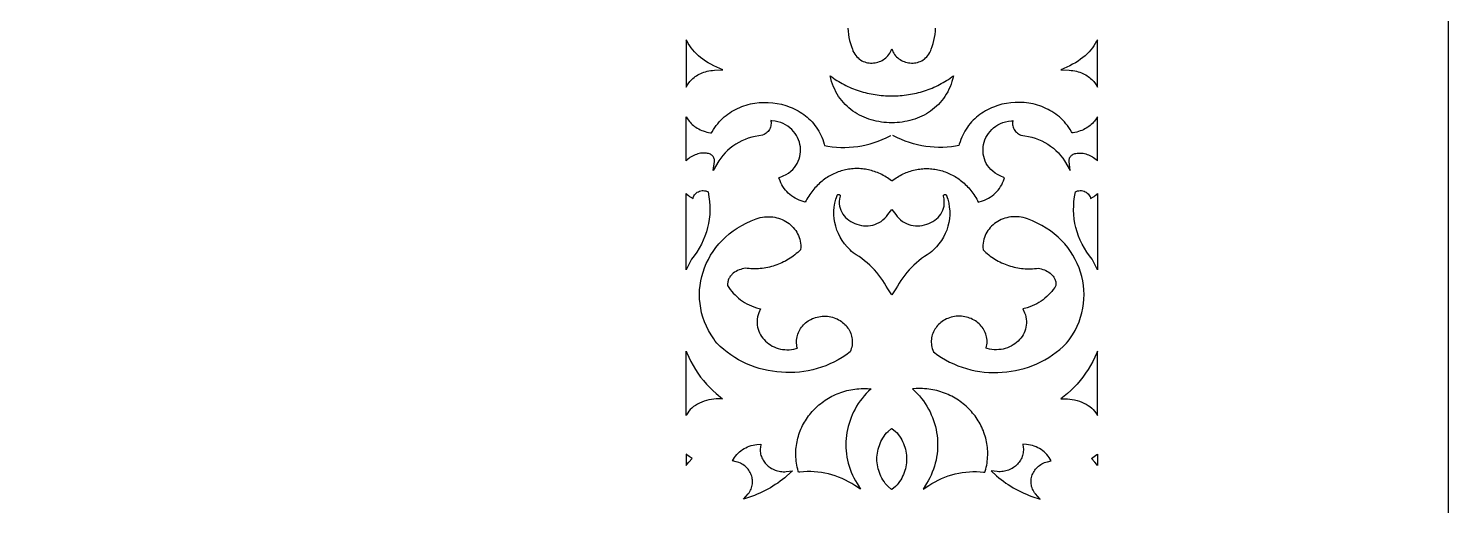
# Model space of a CAD drawing. Extents: x -1917 to -261, y -485 to 605.
# Drawn here: x -1004.7 to -721.6, y 322 to 417.2 of the extents above; entities that cross this region are included whole.
import ezdxf

# ---------------------------------------------------------------- set-up
doc = ezdxf.new("R2010")
doc.units = 0
doc.layers.add('LAYER_1', color=18, linetype='CONTINUOUS')

msp = doc.modelspace()

# ---------------------------------------------------------------- linework, layer by layer
at = {"layer": 'LAYER_1'}
for points in [[(-1916.61, -484.86), (-721.61, -484.86), (-721.61, 605.14), (-1916.61, 605.14)], [(-873.59, 414.94), (-873.59, 405.5), (-873.52, 405.62), (-873.22, 406.11), (-872.87, 406.57), (-872.47, 407), (-872.25, 407.2), (-872.02, 407.39), (-871.78, 407.58), (-871.53, 407.75), (-871.26, 407.91), (-870.99, 408.07), (-870.7, 408.21), (-870.4, 408.33), (-870.09, 408.45), (-869.76, 408.55), (-869.42, 408.64), (-869.08, 408.72), (-868.71, 408.78), (-868.34, 408.82), (-867.96, 408.85), (-866.31, 408.91), (-868.06, 409.72), (-868.66, 410.03), (-869.22, 410.35), (-869.75, 410.68), (-870.25, 411.02), (-870.71, 411.37), (-871.15, 411.74), (-871.55, 412.11), (-871.93, 412.5), (-872.28, 412.9), (-872.6, 413.31), (-872.9, 413.73), (-873.17, 414.17), (-873.42, 414.61)], [(-791.63, 414.94), (-791.79, 414.61), (-792.05, 414.17), (-792.32, 413.73), (-792.62, 413.31), (-792.94, 412.9), (-793.29, 412.5), (-793.67, 412.11), (-794.07, 411.74), (-794.51, 411.37), (-794.97, 411.02), (-795.47, 410.68), (-796, 410.35), (-796.56, 410.03), (-797.15, 409.72), (-798.91, 408.91), (-797.26, 408.85), (-796.88, 408.82), (-796.5, 408.78), (-796.14, 408.72), (-795.79, 408.64), (-795.46, 408.55), (-795.13, 408.45), (-794.82, 408.33), (-794.52, 408.21), (-794.23, 408.07), (-793.96, 407.91), (-793.69, 407.75), (-793.44, 407.58), (-793.2, 407.39), (-792.97, 407.2), (-792.75, 407), (-792.35, 406.57), (-792, 406.11), (-791.69, 405.62), (-791.63, 405.5)], [(-832.61, 403.73), (-832.19, 403.74), (-831.77, 403.75), (-831.35, 403.77), (-830.94, 403.8), (-830.52, 403.83), (-830.11, 403.87), (-829.7, 403.92), (-829.29, 403.98), (-828.88, 404.05), (-828.48, 404.12), (-828.08, 404.21), (-827.68, 404.3), (-827.28, 404.39), (-826.89, 404.5), (-826.49, 404.61), (-826.1, 404.74), (-825.72, 404.86), (-825.33, 405), (-824.95, 405.15), (-824.57, 405.3), (-824.2, 405.46), (-823.83, 405.63), (-823.46, 405.81), (-823.1, 405.99), (-822.74, 406.18), (-822.38, 406.38), (-822.03, 406.59), (-821.68, 406.8), (-821.33, 407.03), (-820.99, 407.26), (-820.65, 407.5), (-820.32, 407.74), (-820.45, 407.17), (-820.62, 406.61), (-820.8, 406.07), (-821, 405.54), (-821.23, 405.04), (-821.47, 404.55), (-821.74, 404.09), (-822.02, 403.64), (-822.32, 403.21), (-822.64, 402.79), (-822.97, 402.4), (-823.33, 402.02), (-823.69, 401.67), (-824.07, 401.33), (-824.47, 401.01), (-824.87, 400.7), (-825.29, 400.42), (-825.72, 400.15), (-826.17, 399.91), (-826.62, 399.68), (-827.08, 399.47), (-827.55, 399.27), (-828.03, 399.1), (-828.52, 398.94), (-829.02, 398.81), (-829.52, 398.69), (-830.02, 398.59), (-830.53, 398.5), (-831.05, 398.44), (-831.57, 398.39), (-832.09, 398.37), (-832.61, 398.36), (-833.13, 398.37), (-833.65, 398.39), (-834.17, 398.44), (-834.69, 398.5), (-835.2, 398.59), (-835.7, 398.69), (-836.2, 398.81), (-836.7, 398.94), (-837.18, 399.1), (-837.66, 399.27), (-838.14, 399.47), (-838.6, 399.68), (-839.05, 399.91), (-839.49, 400.15), (-839.93, 400.42), (-840.35, 400.7), (-840.75, 401.01), (-841.15, 401.33), (-841.53, 401.67), (-841.89, 402.02), (-842.24, 402.4), (-842.58, 402.79), (-842.9, 403.21), (-843.2, 403.64), (-843.48, 404.09), (-843.75, 404.55), (-843.99, 405.04), (-844.22, 405.54), (-844.42, 406.07), (-844.6, 406.61), (-844.76, 407.17), (-844.9, 407.74), (-844.57, 407.5), (-844.23, 407.26), (-843.89, 407.03), (-843.54, 406.8), (-843.19, 406.59), (-842.84, 406.38), (-842.48, 406.18), (-842.12, 405.99), (-841.76, 405.81), (-841.39, 405.63), (-841.02, 405.46), (-840.64, 405.3), (-840.27, 405.15), (-839.89, 405), (-839.5, 404.86), (-839.11, 404.74), (-838.73, 404.61), (-838.33, 404.5), (-837.94, 404.39), (-837.54, 404.3), (-837.14, 404.21), (-836.74, 404.12), (-836.33, 404.05), (-835.93, 403.98), (-835.52, 403.92), (-835.11, 403.87), (-834.7, 403.83), (-834.28, 403.8), (-833.87, 403.77), (-833.45, 403.75), (-833.03, 403.74)], [(-873.59, 384.25), (-873.39, 384.07), (-873.16, 383.88), (-872.92, 383.7), (-872.66, 383.53), (-872.39, 383.38), (-872.22, 383.3), (-872.21, 383.33), (-872.15, 383.57), (-872.05, 383.8), (-871.92, 384), (-871.76, 384.19), (-871.59, 384.36), (-871.39, 384.51), (-871.17, 384.63), (-870.94, 384.73), (-870.7, 384.8), (-870.44, 384.84), (-870.18, 384.85), (-869.92, 384.83), (-869.65, 384.77), (-869.24, 384.62), (-869.05, 383.59), (-868.93, 382.7), (-868.87, 381.82), (-868.86, 380.94), (-868.9, 380.06), (-868.99, 379.18), (-869.13, 378.31), (-869.32, 377.46), (-869.56, 376.61), (-869.85, 375.77), (-870.19, 374.95), (-870.57, 374.14), (-871, 373.36), (-871.48, 372.59), (-872, 371.84), (-872.55, 371.14), (-873.03, 370.25), (-873.46, 369.33), (-873.59, 369.02)], [(-832.61, 381.05), (-831.83, 380.11), (-831.53, 379.69), (-831.2, 379.32), (-830.85, 378.99), (-830.47, 378.71), (-830.08, 378.46), (-829.66, 378.26), (-829.24, 378.1), (-828.8, 377.98), (-828.35, 377.89), (-827.9, 377.84), (-827.44, 377.83), (-826.99, 377.85), (-826.54, 377.91), (-826.09, 378), (-825.65, 378.12), (-825.23, 378.28), (-824.82, 378.46), (-824.43, 378.68), (-824.06, 378.92), (-823.71, 379.19), (-823.39, 379.49), (-823.1, 379.81), (-822.85, 380.15), (-822.63, 380.52), (-822.44, 380.92), (-822.3, 381.33), (-822.2, 381.76), (-822.15, 382.22), (-822.15, 382.7), (-822.2, 383.2), (-822.3, 383.73), (-822.31, 383.79), (-822.3, 383.85), (-822.29, 383.91), (-822.26, 383.95), (-822.22, 383.99), (-822.18, 384.03), (-822.13, 384.05), (-822.08, 384.07), (-822.02, 384.08), (-821.97, 384.08), (-821.91, 384.07), (-821.86, 384.05), (-821.81, 384.03), (-821.77, 383.99), (-821.73, 383.94), (-821.71, 383.88), (-821.57, 383.5), (-821.45, 383.12), (-821.26, 382.35), (-821.14, 381.57), (-821.07, 380.79), (-821.07, 380.01), (-821.13, 379.24), (-821.25, 378.47), (-821.43, 377.72), (-821.67, 376.98), (-821.97, 376.26), (-822.32, 375.55), (-822.73, 374.88), (-823.2, 374.22), (-823.72, 373.6), (-824.29, 373.01), (-824.6, 372.73), (-824.93, 372.44), (-825.54, 372.06), (-826.11, 371.68), (-826.66, 371.28), (-827.2, 370.86), (-827.71, 370.43), (-828.21, 369.97), (-828.69, 369.51), (-829.15, 369.02), (-829.59, 368.52), (-830.02, 368.01), (-830.42, 367.48), (-830.8, 366.94), (-831.16, 366.38), (-831.49, 365.81), (-831.81, 365.23), (-832.61, 364.07), (-833.41, 365.23), (-833.73, 365.81), (-834.06, 366.38), (-834.42, 366.94), (-834.8, 367.48), (-835.2, 368.01), (-835.62, 368.52), (-836.07, 369.02), (-836.53, 369.51), (-837.01, 369.97), (-837.5, 370.43), (-838.02, 370.86), (-838.56, 371.28), (-839.11, 371.68), (-839.68, 372.06), (-840.29, 372.44), (-840.62, 372.73), (-840.93, 373.01), (-841.5, 373.6), (-842.02, 374.22), (-842.48, 374.88), (-842.9, 375.55), (-843.25, 376.26), (-843.55, 376.98), (-843.79, 377.72), (-843.97, 378.47), (-844.09, 379.24), (-844.15, 380.01), (-844.15, 380.79), (-844.08, 381.57), (-843.96, 382.35), (-843.77, 383.12), (-843.65, 383.5), (-843.51, 383.88), (-843.49, 383.94), (-843.45, 383.99), (-843.41, 384.03), (-843.36, 384.05), (-843.3, 384.07), (-843.25, 384.08), (-843.19, 384.08), (-843.14, 384.07), (-843.09, 384.05), (-843.04, 384.03), (-843, 383.99), (-842.96, 383.95), (-842.93, 383.91), (-842.91, 383.85), (-842.91, 383.79), (-842.91, 383.73), (-843.02, 383.2), (-843.07, 382.7), (-843.07, 382.22), (-843.02, 381.76), (-842.92, 381.33), (-842.77, 380.92), (-842.59, 380.52), (-842.37, 380.15), (-842.12, 379.81), (-841.83, 379.49), (-841.51, 379.19), (-841.16, 378.92), (-840.79, 378.68), (-840.4, 378.46), (-839.99, 378.28), (-839.57, 378.12), (-839.13, 378), (-838.68, 377.91), (-838.23, 377.85), (-837.77, 377.83), (-837.32, 377.84), (-836.87, 377.89), (-836.42, 377.98), (-835.98, 378.1), (-835.56, 378.26), (-835.14, 378.46), (-834.75, 378.71), (-834.37, 378.99), (-834.02, 379.32), (-833.69, 379.69), (-833.38, 380.11)], [(-791.63, 384.25), (-791.63, 369.02), (-791.76, 369.33), (-792.19, 370.25), (-792.67, 371.14), (-793.21, 371.84), (-793.74, 372.59), (-794.22, 373.36), (-794.65, 374.14), (-795.03, 374.95), (-795.37, 375.77), (-795.66, 376.61), (-795.9, 377.46), (-796.09, 378.31), (-796.23, 379.18), (-796.32, 380.06), (-796.36, 380.94), (-796.35, 381.82), (-796.29, 382.7), (-796.17, 383.59), (-795.98, 384.62), (-795.57, 384.77), (-795.3, 384.83), (-795.03, 384.85), (-794.77, 384.84), (-794.52, 384.8), (-794.28, 384.73), (-794.05, 384.63), (-793.83, 384.51), (-793.63, 384.36), (-793.45, 384.19), (-793.3, 384), (-793.17, 383.8), (-793.07, 383.57), (-793.01, 383.33), (-793, 383.3), (-792.83, 383.38), (-792.56, 383.53), (-792.3, 383.7), (-792.06, 383.88), (-791.83, 384.07)], [(-865.33, 365.89), (-865.08, 365.5), (-864.8, 365.11), (-864.51, 364.74), (-864.2, 364.39), (-863.86, 364.04), (-863.51, 363.71), (-863.15, 363.39), (-862.76, 363.09), (-862.36, 362.81), (-861.94, 362.54), (-861.5, 362.29), (-861.05, 362.06), (-860.59, 361.85), (-860.1, 361.66), (-859.61, 361.49), (-858.76, 361.25), (-859.09, 360.5), (-859.24, 360.08), (-859.35, 359.65), (-859.42, 359.23), (-859.46, 358.82), (-859.46, 358.4), (-859.42, 358), (-859.36, 357.6), (-859.26, 357.21), (-859.13, 356.83), (-858.97, 356.46), (-858.78, 356.11), (-858.56, 355.76), (-858.33, 355.44), (-858.06, 355.12), (-857.77, 354.83), (-857.47, 354.55), (-857.14, 354.3), (-856.79, 354.06), (-856.43, 353.85), (-856.05, 353.66), (-855.65, 353.5), (-855.24, 353.36), (-854.82, 353.25), (-854.39, 353.18), (-853.95, 353.13), (-853.5, 353.11), (-853.04, 353.12), (-852.58, 353.17), (-852.11, 353.25), (-851.64, 353.37), (-851.43, 353.44), (-851.44, 353.48), (-851.51, 353.8), (-851.56, 354.12), (-851.59, 354.43), (-851.6, 354.74), (-851.59, 355.05), (-851.55, 355.36), (-851.5, 355.66), (-851.43, 355.95), (-851.34, 356.24), (-851.23, 356.53), (-851.1, 356.8), (-850.96, 357.07), (-850.8, 357.33), (-850.62, 357.58), (-850.43, 357.82), (-850.23, 358.05), (-850.01, 358.27), (-849.78, 358.48), (-849.53, 358.67), (-849.28, 358.85), (-849.01, 359.02), (-848.73, 359.17), (-848.43, 359.31), (-848.13, 359.43), (-847.82, 359.54), (-847.5, 359.63), (-847.17, 359.7), (-846.84, 359.76), (-846.49, 359.79), (-846.14, 359.81), (-845.79, 359.8), (-845.43, 359.78), (-845.08, 359.73), (-844.75, 359.67), (-844.42, 359.59), (-844.1, 359.49), (-843.79, 359.37), (-843.49, 359.24), (-843.2, 359.09), (-842.92, 358.93), (-842.66, 358.75), (-842.41, 358.56), (-842.17, 358.36), (-841.94, 358.14), (-841.73, 357.92), (-841.54, 357.68), (-841.35, 357.44), (-841.19, 357.18), (-841.04, 356.92), (-840.91, 356.65), (-840.79, 356.37), (-840.69, 356.08), (-840.61, 355.79), (-840.55, 355.49), (-840.51, 355.19), (-840.49, 354.89), (-840.48, 354.58), (-840.5, 354.27), (-840.54, 353.96), (-840.6, 353.65), (-840.68, 353.34), (-840.79, 353.03), (-840.94, 352.66), (-841.76, 352.06), (-842.53, 351.56), (-843.32, 351.09), (-844.13, 350.66), (-844.96, 350.28), (-845.79, 349.93), (-846.65, 349.62), (-847.51, 349.35), (-848.38, 349.12), (-849.26, 348.93), (-850.15, 348.78), (-851.04, 348.67), (-851.94, 348.6), (-852.83, 348.56), (-853.73, 348.56), (-854.62, 348.61), (-855.52, 348.69), (-856.4, 348.81), (-857.28, 348.96), (-858.16, 349.16), (-859.02, 349.39), (-859.87, 349.66), (-860.71, 349.97), (-861.54, 350.31), (-862.35, 350.7), (-863.14, 351.12), (-863.92, 351.57), (-864.67, 352.07), (-865.4, 352.6), (-866.11, 353.17), (-866.8, 353.78), (-867.46, 354.43), (-867.79, 354.85), (-868.09, 355.26), (-868.64, 356.09), (-869.14, 356.94), (-869.57, 357.81), (-869.94, 358.69), (-870.25, 359.59), (-870.51, 360.49), (-870.7, 361.39), (-870.84, 362.31), (-870.92, 363.22), (-870.94, 364.13), (-870.91, 365.04), (-870.82, 365.94), (-870.68, 366.84), (-870.48, 367.73), (-870.24, 368.6), (-869.94, 369.46), (-869.58, 370.31), (-869.18, 371.13), (-868.73, 371.94), (-868.23, 372.72), (-867.68, 373.48), (-867.08, 374.21), (-866.44, 374.91), (-865.74, 375.58), (-865.01, 376.22), (-864.22, 376.82), (-863.4, 377.38), (-862.53, 377.9), (-861.62, 378.38), (-860.66, 378.81), (-859.67, 379.19), (-859.25, 379.34), (-858.83, 379.45), (-858.41, 379.54), (-857.99, 379.6), (-857.57, 379.63), (-857.16, 379.64), (-856.75, 379.63), (-856.34, 379.59), (-855.94, 379.52), (-855.55, 379.44), (-855.17, 379.33), (-854.79, 379.2), (-854.43, 379.05), (-854.07, 378.88), (-853.73, 378.69), (-853.4, 378.48), (-853.09, 378.25), (-852.79, 378.01), (-852.51, 377.75), (-852.24, 377.48), (-852, 377.18), (-851.77, 376.88), (-851.56, 376.56), (-851.38, 376.23), (-851.21, 375.88), (-851.07, 375.52), (-850.96, 375.15), (-850.87, 374.77), (-850.81, 374.39), (-850.77, 373.99), (-850.77, 373.58), (-850.8, 373.05), (-851.07, 372.78), (-851.36, 372.52), (-851.64, 372.27), (-851.94, 372.03), (-852.24, 371.8), (-852.55, 371.58), (-852.86, 371.36), (-853.18, 371.16), (-853.5, 370.97), (-853.83, 370.79), (-854.17, 370.61), (-854.51, 370.45), (-854.85, 370.3), (-855.19, 370.16), (-855.54, 370.02), (-855.9, 369.9), (-856.25, 369.79), (-856.61, 369.69), (-856.98, 369.6), (-857.34, 369.52), (-857.71, 369.45), (-858.08, 369.38), (-858.45, 369.33), (-858.82, 369.3), (-859.19, 369.27), (-859.57, 369.25), (-859.94, 369.24), (-860.31, 369.24), (-860.69, 369.25), (-861.06, 369.28), (-861.44, 369.31), (-861.81, 369.36), (-862.11, 369.3), (-862.41, 369.23), (-862.72, 369.14), (-863.04, 369.02), (-863.34, 368.89), (-863.65, 368.73), (-863.94, 368.56), (-864.21, 368.35), (-864.34, 368.25), (-864.47, 368.13), (-864.58, 368.01), (-864.7, 367.88), (-864.8, 367.75), (-864.9, 367.61), (-864.99, 367.47), (-865.07, 367.32), (-865.14, 367.16), (-865.2, 367), (-865.25, 366.83), (-865.29, 366.66), (-865.32, 366.47), (-865.34, 366.29), (-865.34, 366.09)], [(-799.89, 365.89), (-800.14, 365.5), (-800.42, 365.11), (-800.71, 364.74), (-801.02, 364.39), (-801.35, 364.04), (-801.7, 363.71), (-802.07, 363.39), (-802.46, 363.09), (-802.86, 362.81), (-803.28, 362.54), (-803.72, 362.29), (-804.17, 362.06), (-804.63, 361.85), (-805.12, 361.66), (-805.61, 361.49), (-806.46, 361.25), (-806.13, 360.5), (-805.98, 360.08), (-805.87, 359.65), (-805.79, 359.23), (-805.76, 358.82), (-805.76, 358.4), (-805.8, 358), (-805.86, 357.6), (-805.96, 357.21), (-806.09, 356.83), (-806.25, 356.46), (-806.44, 356.11), (-806.65, 355.76), (-806.89, 355.44), (-807.16, 355.12), (-807.44, 354.83), (-807.75, 354.55), (-808.08, 354.3), (-808.43, 354.06), (-808.79, 353.85), (-809.17, 353.66), (-809.57, 353.5), (-809.98, 353.36), (-810.4, 353.25), (-810.83, 353.18), (-811.27, 353.13), (-811.72, 353.11), (-812.18, 353.12), (-812.64, 353.17), (-813.11, 353.25), (-813.58, 353.37), (-813.79, 353.44), (-813.78, 353.48), (-813.71, 353.8), (-813.66, 354.12), (-813.63, 354.43), (-813.62, 354.74), (-813.63, 355.05), (-813.67, 355.36), (-813.72, 355.66), (-813.79, 355.95), (-813.88, 356.24), (-813.99, 356.53), (-814.12, 356.8), (-814.26, 357.07), (-814.42, 357.33), (-814.6, 357.58), (-814.79, 357.82), (-814.99, 358.05), (-815.21, 358.27), (-815.44, 358.48), (-815.69, 358.67), (-815.94, 358.85), (-816.21, 359.02), (-816.49, 359.17), (-816.78, 359.31), (-817.09, 359.43), (-817.4, 359.54), (-817.72, 359.63), (-818.05, 359.7), (-818.38, 359.76), (-818.73, 359.79), (-819.08, 359.81), (-819.43, 359.8), (-819.79, 359.78), (-820.13, 359.73), (-820.47, 359.67), (-820.8, 359.59), (-821.12, 359.49), (-821.43, 359.37), (-821.73, 359.24), (-822.02, 359.09), (-822.3, 358.93), (-822.56, 358.75), (-822.81, 358.56), (-823.05, 358.36), (-823.28, 358.14), (-823.49, 357.92), (-823.68, 357.68), (-823.86, 357.44), (-824.03, 357.18), (-824.18, 356.92), (-824.31, 356.65), (-824.43, 356.37), (-824.53, 356.08), (-824.61, 355.79), (-824.67, 355.49), (-824.71, 355.19), (-824.73, 354.89), (-824.74, 354.58), (-824.72, 354.27), (-824.68, 353.96), (-824.62, 353.65), (-824.54, 353.34), (-824.43, 353.03), (-824.28, 352.66), (-823.46, 352.06), (-822.69, 351.56), (-821.9, 351.09), (-821.09, 350.66), (-820.26, 350.28), (-819.42, 349.93), (-818.57, 349.62), (-817.71, 349.35), (-816.84, 349.12), (-815.96, 348.93), (-815.07, 348.78), (-814.18, 348.67), (-813.28, 348.6), (-812.39, 348.56), (-811.49, 348.56), (-810.6, 348.61), (-809.7, 348.69), (-808.82, 348.81), (-807.94, 348.96), (-807.06, 349.16), (-806.2, 349.39), (-805.35, 349.66), (-804.51, 349.97), (-803.68, 350.31), (-802.87, 350.7), (-802.08, 351.12), (-801.3, 351.57), (-800.55, 352.07), (-799.82, 352.6), (-799.11, 353.17), (-798.42, 353.78), (-797.76, 354.43), (-797.43, 354.85), (-797.13, 355.26), (-796.58, 356.09), (-796.08, 356.94), (-795.65, 357.81), (-795.28, 358.69), (-794.97, 359.59), (-794.71, 360.49), (-794.52, 361.39), (-794.38, 362.31), (-794.3, 363.22), (-794.28, 364.13), (-794.31, 365.04), (-794.4, 365.94), (-794.54, 366.84), (-794.73, 367.73), (-794.98, 368.6), (-795.28, 369.46), (-795.63, 370.31), (-796.04, 371.13), (-796.49, 371.94), (-796.99, 372.72), (-797.54, 373.48), (-798.14, 374.21), (-798.78, 374.91), (-799.47, 375.58), (-800.21, 376.22), (-800.99, 376.82), (-801.82, 377.38), (-802.69, 377.9), (-803.6, 378.38), (-804.56, 378.81), (-805.55, 379.19), (-805.97, 379.34), (-806.39, 379.45), (-806.81, 379.54), (-807.23, 379.6), (-807.65, 379.63), (-808.06, 379.64), (-808.47, 379.63), (-808.88, 379.59), (-809.28, 379.52), (-809.67, 379.44), (-810.05, 379.33), (-810.43, 379.2), (-810.79, 379.05), (-811.15, 378.88), (-811.49, 378.69), (-811.82, 378.48), (-812.13, 378.25), (-812.43, 378.01), (-812.71, 377.75), (-812.98, 377.48), (-813.22, 377.18), (-813.45, 376.88), (-813.66, 376.56), (-813.84, 376.23), (-814, 375.88), (-814.14, 375.52), (-814.26, 375.15), (-814.35, 374.77), (-814.41, 374.39), (-814.45, 373.99), (-814.45, 373.58), (-814.42, 373.05), (-814.14, 372.78), (-813.86, 372.52), (-813.57, 372.27), (-813.28, 372.03), (-812.98, 371.8), (-812.67, 371.58), (-812.36, 371.36), (-812.04, 371.16), (-811.71, 370.97), (-811.38, 370.79), (-811.05, 370.61), (-810.71, 370.45), (-810.37, 370.3), (-810.02, 370.16), (-809.67, 370.02), (-809.32, 369.9), (-808.96, 369.79), (-808.6, 369.69), (-808.24, 369.6), (-807.88, 369.52), (-807.51, 369.45), (-807.14, 369.38), (-806.77, 369.33), (-806.4, 369.3), (-806.03, 369.27), (-805.65, 369.25), (-805.28, 369.24), (-804.9, 369.24), (-804.53, 369.25), (-804.15, 369.28), (-803.78, 369.31), (-803.41, 369.36), (-803.11, 369.3), (-802.81, 369.23), (-802.49, 369.14), (-802.18, 369.02), (-801.87, 368.89), (-801.57, 368.73), (-801.28, 368.56), (-801.01, 368.35), (-800.88, 368.25), (-800.75, 368.13), (-800.63, 368.01), (-800.52, 367.88), (-800.42, 367.75), (-800.32, 367.61), (-800.23, 367.47), (-800.15, 367.32), (-800.08, 367.16), (-800.02, 367), (-799.97, 366.83), (-799.93, 366.66), (-799.9, 366.47), (-799.88, 366.29), (-799.88, 366.09)], [(-873.59, 352.8), (-873.46, 352.47), (-873.08, 351.62), (-872.67, 350.78), (-872.23, 349.97), (-871.76, 349.18), (-871.25, 348.41), (-870.72, 347.67), (-870.16, 346.96), (-869.57, 346.27), (-868.95, 345.62), (-868.31, 344.99), (-867.64, 344.4), (-866.33, 343.34), (-867.62, 343.3), (-868.1, 343.26), (-868.58, 343.19), (-869.06, 343.1), (-869.54, 342.98), (-870.01, 342.84), (-870.47, 342.67), (-870.91, 342.47), (-871.34, 342.26), (-871.74, 342.02), (-872.12, 341.76), (-872.46, 341.48), (-872.78, 341.17), (-873.05, 340.85), (-873.29, 340.51), (-873.52, 340.11), (-873.59, 340.03)], [(-791.63, 352.8), (-791.76, 352.47), (-792.14, 351.62), (-792.55, 350.78), (-792.99, 349.97), (-793.46, 349.18), (-793.97, 348.41), (-794.5, 347.67), (-795.06, 346.96), (-795.65, 346.27), (-796.27, 345.62), (-796.91, 344.99), (-797.57, 344.4), (-798.89, 343.34), (-797.6, 343.3), (-797.12, 343.26), (-796.64, 343.19), (-796.16, 343.1), (-795.68, 342.98), (-795.21, 342.84), (-794.75, 342.67), (-794.31, 342.47), (-793.88, 342.26), (-793.48, 342.02), (-793.1, 341.76), (-792.76, 341.48), (-792.44, 341.17), (-792.17, 340.85), (-791.93, 340.51), (-791.7, 340.11), (-791.63, 340.03)], [(-837.44, 345.36), (-836.75, 345.33), (-837.23, 344.86), (-837.69, 344.39), (-838.12, 343.9), (-838.54, 343.4), (-838.92, 342.89), (-839.28, 342.37), (-839.62, 341.83), (-839.94, 341.28), (-840.22, 340.73), (-840.49, 340.16), (-840.73, 339.59), (-840.94, 339), (-841.13, 338.42), (-841.3, 337.82), (-841.44, 337.22), (-841.55, 336.62), (-841.64, 336.01), (-841.7, 335.4), (-841.74, 334.79), (-841.75, 334.17), (-841.74, 333.56), (-841.7, 332.95), (-841.63, 332.33), (-841.54, 331.72), (-841.42, 331.11), (-841.28, 330.51), (-841.11, 329.9), (-840.91, 329.31), (-840.69, 328.71), (-840.44, 328.13), (-840.17, 327.55), (-839.86, 326.98), (-839.53, 326.42), (-838.84, 325.3), (-839.97, 326.02), (-840.6, 326.42), (-841.23, 326.79), (-841.87, 327.12), (-842.53, 327.43), (-843.2, 327.7), (-843.87, 327.95), (-844.56, 328.16), (-845.25, 328.34), (-845.95, 328.49), (-846.65, 328.61), (-847.36, 328.71), (-848.07, 328.77), (-848.78, 328.8), (-849.49, 328.8), (-850.2, 328.76), (-850.92, 328.7), (-851.18, 328.68), (-851.25, 328.92), (-851.36, 329.32), (-851.45, 329.72), (-851.53, 330.12), (-851.6, 330.51), (-851.65, 330.91), (-851.69, 331.31), (-851.72, 331.7), (-851.74, 332.09), (-851.74, 332.48), (-851.73, 332.87), (-851.71, 333.26), (-851.67, 333.64), (-851.63, 334.02), (-851.57, 334.4), (-851.5, 334.77), (-851.42, 335.15), (-851.33, 335.51), (-851.23, 335.88), (-851.12, 336.24), (-850.99, 336.6), (-850.86, 336.95), (-850.71, 337.3), (-850.56, 337.64), (-850.39, 337.98), (-850.22, 338.31), (-850.03, 338.64), (-849.84, 338.96), (-849.64, 339.28), (-849.42, 339.59), (-849.2, 339.9), (-848.97, 340.2), (-848.73, 340.49), (-848.48, 340.78), (-848.23, 341.06), (-847.96, 341.33), (-847.69, 341.6), (-847.41, 341.86), (-847.12, 342.11), (-846.82, 342.35), (-846.52, 342.59), (-846.21, 342.82), (-845.89, 343.04), (-845.57, 343.25), (-845.24, 343.45), (-844.9, 343.64), (-844.55, 343.83), (-844.2, 344), (-843.85, 344.17), (-843.48, 344.32), (-843.12, 344.47), (-842.74, 344.6), (-842.36, 344.73), (-841.98, 344.84), (-841.59, 344.95), (-841.19, 345.04), (-840.79, 345.12), (-840.39, 345.2), (-839.98, 345.26), (-839.56, 345.3), (-839.15, 345.34), (-838.73, 345.36), (-838.3, 345.38), (-837.87, 345.38)], [(-827.78, 345.36), (-828.47, 345.33), (-827.99, 344.86), (-827.53, 344.39), (-827.09, 343.9), (-826.68, 343.4), (-826.3, 342.89), (-825.93, 342.37), (-825.6, 341.83), (-825.28, 341.28), (-824.99, 340.73), (-824.73, 340.16), (-824.49, 339.59), (-824.28, 339), (-824.09, 338.42), (-823.92, 337.82), (-823.78, 337.22), (-823.67, 336.62), (-823.58, 336.01), (-823.52, 335.4), (-823.48, 334.79), (-823.47, 334.17), (-823.48, 333.56), (-823.52, 332.95), (-823.58, 332.33), (-823.68, 331.72), (-823.79, 331.11), (-823.94, 330.51), (-824.11, 329.9), (-824.3, 329.31), (-824.53, 328.71), (-824.78, 328.13), (-825.05, 327.55), (-825.36, 326.98), (-825.69, 326.42), (-826.38, 325.3), (-825.25, 326.02), (-824.62, 326.42), (-823.99, 326.79), (-823.35, 327.12), (-822.69, 327.43), (-822.02, 327.7), (-821.35, 327.95), (-820.66, 328.16), (-819.97, 328.34), (-819.27, 328.49), (-818.57, 328.61), (-817.86, 328.71), (-817.15, 328.77), (-816.44, 328.8), (-815.73, 328.8), (-815.01, 328.76), (-814.3, 328.7), (-814.04, 328.68), (-813.97, 328.92), (-813.86, 329.32), (-813.77, 329.72), (-813.69, 330.12), (-813.62, 330.51), (-813.57, 330.91), (-813.53, 331.31), (-813.5, 331.7), (-813.48, 332.09), (-813.48, 332.48), (-813.49, 332.87), (-813.51, 333.26), (-813.55, 333.64), (-813.59, 334.02), (-813.65, 334.4), (-813.72, 334.77), (-813.8, 335.15), (-813.89, 335.51), (-813.99, 335.88), (-814.1, 336.24), (-814.23, 336.6), (-814.36, 336.95), (-814.51, 337.3), (-814.66, 337.64), (-814.83, 337.98), (-815, 338.31), (-815.18, 338.64), (-815.38, 338.96), (-815.58, 339.28), (-815.8, 339.59), (-816.02, 339.9), (-816.25, 340.2), (-816.49, 340.49), (-816.73, 340.78), (-816.99, 341.06), (-817.26, 341.33), (-817.53, 341.6), (-817.81, 341.86), (-818.1, 342.11), (-818.39, 342.35), (-818.7, 342.59), (-819.01, 342.82), (-819.33, 343.04), (-819.65, 343.25), (-819.98, 343.45), (-820.32, 343.64), (-820.66, 343.83), (-821.02, 344), (-821.37, 344.17), (-821.73, 344.32), (-822.1, 344.47), (-822.48, 344.6), (-822.86, 344.73), (-823.24, 344.84), (-823.63, 344.95), (-824.03, 345.04), (-824.43, 345.12), (-824.83, 345.2), (-825.24, 345.26), (-825.65, 345.3), (-826.07, 345.34), (-826.49, 345.36), (-826.92, 345.38), (-827.35, 345.38)], [(-832.61, 337.36), (-832.58, 337.38), (-831.86, 336.84), (-831.57, 336.52), (-831.31, 336.19), (-831.06, 335.85), (-830.84, 335.5), (-830.63, 335.14), (-830.45, 334.78), (-830.28, 334.41), (-830.13, 334.04), (-830, 333.66), (-829.9, 333.28), (-829.81, 332.89), (-829.74, 332.5), (-829.69, 332.11), (-829.66, 331.72), (-829.65, 331.33), (-829.66, 330.94), (-829.69, 330.54), (-829.74, 330.15), (-829.81, 329.76), (-829.9, 329.38), (-830, 329), (-830.13, 328.62), (-830.28, 328.24), (-830.45, 327.88), (-830.63, 327.51), (-830.84, 327.16), (-831.06, 326.81), (-831.31, 326.47), (-831.57, 326.14), (-831.86, 325.81), (-832.58, 325.27), (-832.61, 325.3), (-832.64, 325.27), (-833.36, 325.81), (-833.64, 326.14), (-833.91, 326.47), (-834.15, 326.81), (-834.38, 327.16), (-834.59, 327.51), (-834.77, 327.88), (-834.94, 328.24), (-835.09, 328.62), (-835.21, 329), (-835.32, 329.38), (-835.41, 329.76), (-835.48, 330.15), (-835.53, 330.54), (-835.56, 330.94), (-835.57, 331.33), (-835.56, 331.72), (-835.53, 332.11), (-835.48, 332.5), (-835.41, 332.89), (-835.32, 333.28), (-835.21, 333.66), (-835.09, 334.04), (-834.94, 334.41), (-834.77, 334.78), (-834.59, 335.14), (-834.38, 335.5), (-834.15, 335.85), (-833.91, 336.19), (-833.64, 336.52), (-833.36, 336.84), (-832.64, 337.38)], [(-862.18, 323.31), (-861.25, 324.38), (-861.07, 324.61), (-860.92, 324.85), (-860.78, 325.1), (-860.67, 325.34), (-860.57, 325.6), (-860.49, 325.85), (-860.43, 326.11), (-860.39, 326.37), (-860.37, 326.63), (-860.37, 326.89), (-860.38, 327.15), (-860.42, 327.4), (-860.47, 327.66), (-860.53, 327.91), (-860.61, 328.15), (-860.71, 328.39), (-860.83, 328.63), (-860.96, 328.86), (-861.11, 329.08), (-861.27, 329.29), (-861.44, 329.49), (-861.63, 329.69), (-861.84, 329.87), (-862.06, 330.04), (-862.29, 330.2), (-862.54, 330.35), (-862.8, 330.48), (-863.07, 330.6), (-863.35, 330.7), (-863.65, 330.78), (-864.38, 330.94), (-863.98, 331.6), (-863.76, 331.91), (-863.52, 332.2), (-863.26, 332.48), (-862.99, 332.73), (-862.69, 332.97), (-862.39, 333.19), (-862.06, 333.4), (-861.73, 333.58), (-861.38, 333.74), (-861.02, 333.88), (-860.65, 334), (-860.27, 334.1), (-859.88, 334.17), (-859.49, 334.22), (-858.72, 334.27), (-858.81, 333.62), (-858.84, 333.35), (-858.84, 333.08), (-858.83, 332.82), (-858.8, 332.56), (-858.75, 332.3), (-858.69, 332.05), (-858.61, 331.81), (-858.51, 331.57), (-858.4, 331.33), (-858.28, 331.11), (-858.15, 330.89), (-858, 330.68), (-857.83, 330.48), (-857.66, 330.28), (-857.47, 330.1), (-857.27, 329.92), (-857.07, 329.76), (-856.85, 329.61), (-856.62, 329.46), (-856.38, 329.34), (-856.14, 329.22), (-855.89, 329.11), (-855.63, 329.02), (-855.36, 328.95), (-855.08, 328.88), (-854.81, 328.84), (-854.52, 328.8), (-854.23, 328.79), (-853.94, 328.79), (-853.64, 328.8), (-852.38, 328.94), (-853.51, 327.95), (-853.95, 327.57), (-854.41, 327.21), (-854.87, 326.87), (-855.34, 326.53), (-855.83, 326.21), (-856.32, 325.89), (-856.82, 325.59), (-857.33, 325.31), (-857.85, 325.03), (-858.37, 324.77), (-858.91, 324.53), (-859.45, 324.29), (-860, 324.07), (-860.55, 323.86)], [(-803.04, 323.31), (-803.97, 324.38), (-804.15, 324.61), (-804.3, 324.85), (-804.44, 325.1), (-804.55, 325.34), (-804.65, 325.6), (-804.73, 325.85), (-804.78, 326.11), (-804.82, 326.37), (-804.85, 326.63), (-804.85, 326.89), (-804.83, 327.15), (-804.8, 327.4), (-804.75, 327.66), (-804.69, 327.91), (-804.6, 328.15), (-804.5, 328.39), (-804.39, 328.63), (-804.26, 328.86), (-804.11, 329.08), (-803.95, 329.29), (-803.78, 329.49), (-803.58, 329.69), (-803.38, 329.87), (-803.16, 330.04), (-802.93, 330.2), (-802.68, 330.35), (-802.42, 330.48), (-802.15, 330.6), (-801.87, 330.7), (-801.57, 330.78), (-800.84, 330.94), (-801.24, 331.6), (-801.46, 331.91), (-801.7, 332.2), (-801.96, 332.48), (-802.23, 332.73), (-802.53, 332.97), (-802.83, 333.19), (-803.16, 333.4), (-803.49, 333.58), (-803.84, 333.74), (-804.2, 333.88), (-804.57, 334), (-804.95, 334.1), (-805.34, 334.17), (-805.73, 334.22), (-806.5, 334.27), (-806.4, 333.62), (-806.38, 333.35), (-806.38, 333.08), (-806.39, 332.82), (-806.42, 332.56), (-806.47, 332.3), (-806.53, 332.05), (-806.61, 331.81), (-806.7, 331.57), (-806.81, 331.33), (-806.94, 331.11), (-807.07, 330.89), (-807.22, 330.68), (-807.39, 330.48), (-807.56, 330.28), (-807.75, 330.1), (-807.94, 329.92), (-808.15, 329.76), (-808.37, 329.61), (-808.6, 329.46), (-808.83, 329.34), (-809.08, 329.22), (-809.33, 329.11), (-809.59, 329.02), (-809.86, 328.95), (-810.13, 328.88), (-810.41, 328.84), (-810.7, 328.8), (-810.99, 328.79), (-811.28, 328.79), (-811.58, 328.8), (-812.83, 328.94), (-811.71, 327.95), (-811.27, 327.57), (-810.81, 327.21), (-810.35, 326.87), (-809.88, 326.53), (-809.39, 326.21), (-808.9, 325.89), (-808.4, 325.59), (-807.89, 325.31), (-807.37, 325.03), (-806.85, 324.77), (-806.31, 324.53), (-805.77, 324.29), (-805.22, 324.07), (-804.67, 323.86)], [(-873.59, 332.31), (-873.59, 330.05), (-873.47, 330.22), (-873.08, 330.69), (-872.43, 331.39), (-872.98, 331.79), (-873.24, 331.99), (-873.48, 332.21)], [(-791.63, 332.31), (-791.63, 330.05), (-791.75, 330.22), (-792.13, 330.69), (-792.79, 331.39), (-792.24, 331.79), (-791.98, 331.99), (-791.74, 332.21)]]:
    msp.add_lwpolyline(points, close=True, dxfattribs=at)
for points in [[(-841.35, 417.21), (-841.31, 416.61), (-841.24, 416), (-841.14, 415.4), (-841.01, 414.8), (-840.85, 414.2), (-840.66, 413.6), (-840.44, 413.03), (-840.39, 412.8), (-840.36, 412.67), (-840.19, 412.35), (-840, 412.04), (-839.79, 411.77), (-839.57, 411.51), (-839.34, 411.29), (-839.1, 411.08), (-838.84, 410.9), (-838.57, 410.74), (-838.3, 410.61), (-838.01, 410.5), (-837.72, 410.41), (-837.43, 410.34), (-837.14, 410.3), (-836.84, 410.28), (-836.54, 410.27), (-836.24, 410.29), (-835.94, 410.33), (-835.65, 410.39), (-835.36, 410.46), (-835.08, 410.56), (-834.8, 410.68), (-834.53, 410.81), (-834.27, 410.96), (-834.03, 411.13), (-833.79, 411.32), (-833.57, 411.52), (-833.37, 411.74), (-833.18, 411.98), (-833.01, 412.23), (-832.85, 412.5), (-832.72, 412.79), (-832.61, 413.09), (-832.5, 412.79), (-832.37, 412.5), (-832.21, 412.23), (-832.04, 411.98), (-831.85, 411.74), (-831.65, 411.52), (-831.43, 411.32), (-831.19, 411.13), (-830.94, 410.96), (-830.69, 410.81), (-830.42, 410.68), (-830.14, 410.56), (-829.86, 410.46), (-829.57, 410.39), (-829.28, 410.33), (-828.98, 410.29), (-828.68, 410.27), (-828.38, 410.28), (-828.08, 410.3), (-827.79, 410.34), (-827.49, 410.41), (-827.21, 410.5), (-826.92, 410.61), (-826.65, 410.74), (-826.38, 410.9), (-826.12, 411.08), (-825.88, 411.29), (-825.64, 411.51), (-825.43, 411.77), (-825.22, 412.04), (-825.03, 412.35), (-824.86, 412.67), (-824.83, 412.8), (-824.78, 413.03), (-824.56, 413.6), (-824.37, 414.2), (-824.2, 414.8), (-824.07, 415.4), (-823.97, 416), (-823.91, 416.61), (-823.87, 417.21)], [(-832.64, 386.76), (-832.64, 386.76), (-832.91, 386.97), (-833.19, 387.17), (-833.46, 387.36), (-833.74, 387.54), (-834.02, 387.71), (-834.31, 387.88), (-834.59, 388.03), (-834.88, 388.17), (-835.18, 388.31), (-835.47, 388.43), (-835.76, 388.55), (-836.06, 388.65), (-836.36, 388.75), (-836.66, 388.84), (-836.96, 388.92), (-837.26, 388.99), (-837.57, 389.05), (-837.87, 389.1), (-838.17, 389.15), (-838.48, 389.18), (-838.78, 389.21), (-839.09, 389.23), (-839.39, 389.23), (-839.7, 389.23), (-840, 389.22), (-840.3, 389.21), (-840.61, 389.18), (-840.91, 389.15), (-841.21, 389.1), (-841.51, 389.05), (-841.81, 388.99), (-842.1, 388.92), (-842.4, 388.85), (-842.69, 388.76), (-842.98, 388.67), (-843.27, 388.57), (-843.56, 388.46), (-843.84, 388.34), (-844.13, 388.21), (-844.41, 388.08), (-844.68, 387.94), (-844.95, 387.79), (-845.22, 387.63), (-845.49, 387.46), (-845.75, 387.29), (-846.01, 387.11), (-846.27, 386.92), (-846.52, 386.72), (-846.77, 386.51), (-847.01, 386.3), (-847.25, 386.08), (-847.48, 385.85), (-847.71, 385.62), (-847.93, 385.37), (-848.15, 385.12), (-848.37, 384.86), (-848.57, 384.6), (-848.78, 384.33), (-848.97, 384.05), (-849.16, 383.76), (-849.35, 383.46), (-849.53, 383.16), (-849.7, 382.85), (-849.86, 382.53), (-850.67, 382.79), (-851.08, 382.95), (-851.48, 383.13), (-851.86, 383.34), (-852.23, 383.56), (-852.59, 383.81), (-852.92, 384.07), (-853.24, 384.35), (-853.54, 384.65), (-853.82, 384.96), (-854.07, 385.29), (-854.31, 385.64), (-854.52, 386), (-854.71, 386.37), (-854.87, 386.76), (-855.1, 387.4), (-854.23, 387.76), (-853.69, 388.04), (-853.2, 388.35), (-852.76, 388.69), (-852.36, 389.05), (-852.01, 389.44), (-851.71, 389.85), (-851.45, 390.28), (-851.24, 390.72), (-851.06, 391.18), (-850.94, 391.64), (-850.85, 392.12), (-850.8, 392.6), (-850.8, 393.08), (-850.84, 393.56), (-850.92, 394.04), (-851.03, 394.51), (-851.19, 394.97), (-851.38, 395.41), (-851.62, 395.85), (-851.88, 396.26), (-852.19, 396.65), (-852.53, 397.02), (-852.91, 397.36), (-853.32, 397.67), (-853.77, 397.96), (-854.25, 398.2), (-854.76, 398.41), (-855.31, 398.58), (-855.89, 398.7), (-856.51, 398.78), (-856.73, 398.79), (-856.72, 398.72), (-856.68, 398.48), (-856.68, 398.23), (-856.69, 397.99), (-856.73, 397.75), (-856.8, 397.51), (-856.88, 397.28), (-856.99, 397.06), (-857.12, 396.85), (-857.27, 396.66), (-857.44, 396.47), (-857.63, 396.3), (-857.84, 396.14), (-858.07, 396), (-858.35, 395.87), (-859.13, 395.78), (-859.84, 395.65), (-860.53, 395.49), (-861.21, 395.28), (-861.86, 395.04), (-862.5, 394.76), (-863.12, 394.45), (-863.71, 394.1), (-864.28, 393.71), (-864.82, 393.3), (-865.33, 392.85), (-865.82, 392.38), (-866.27, 391.87), (-866.68, 391.34), (-867.06, 390.78), (-868.2, 388.85), (-867.96, 390.62), (-867.95, 390.83), (-867.97, 391.03), (-868, 391.21), (-868.06, 391.37), (-868.14, 391.52), (-868.23, 391.66), (-868.34, 391.78), (-868.46, 391.89), (-868.61, 391.99), (-868.76, 392.08), (-868.94, 392.16), (-869.13, 392.22), (-869.33, 392.27), (-869.55, 392.31), (-869.77, 392.33), (-870.01, 392.34), (-870.25, 392.34), (-870.51, 392.31), (-870.76, 392.28), (-871.02, 392.22), (-871.29, 392.16), (-871.55, 392.07), (-871.82, 391.97), (-872.08, 391.86), (-872.34, 391.73), (-872.6, 391.58), (-872.85, 391.42), (-873.09, 391.24), (-873.33, 391.05), (-873.56, 390.84), (-873.59, 390.81), (-873.59, 399.58), (-873.34, 399.15), (-872.99, 398.68), (-872.8, 398.46), (-872.6, 398.24), (-872.38, 398.04), (-872.15, 397.84), (-871.91, 397.65), (-871.66, 397.47), (-871.39, 397.3), (-871.1, 397.14), (-870.81, 396.99), (-870.5, 396.85), (-870.18, 396.73), (-869.84, 396.62), (-869.49, 396.52), (-869.12, 396.43), (-868.74, 396.36), (-868.56, 396.34), (-868.43, 396.59), (-868.17, 397.01), (-867.9, 397.41), (-867.61, 397.8), (-867.32, 398.18), (-867.01, 398.54), (-866.69, 398.88), (-866.35, 399.21), (-866.01, 399.52), (-865.65, 399.81), (-865.29, 400.09), (-864.92, 400.35), (-864.53, 400.6), (-864.14, 400.83), (-863.75, 401.04), (-863.34, 401.24), (-862.93, 401.43), (-862.51, 401.6), (-862.09, 401.75), (-861.66, 401.89), (-861.23, 402.01), (-860.79, 402.12), (-860.35, 402.21), (-859.91, 402.28), (-859.02, 402.39), (-858.12, 402.44), (-857.23, 402.43), (-856.33, 402.36), (-855.45, 402.23), (-854.57, 402.05), (-853.72, 401.81), (-852.88, 401.51), (-852.47, 401.34), (-852.07, 401.15), (-851.67, 400.95), (-851.28, 400.74), (-850.9, 400.51), (-850.53, 400.27), (-850.17, 400.02), (-849.81, 399.75), (-849.47, 399.46), (-849.14, 399.17), (-848.82, 398.86), (-848.51, 398.54), (-848.22, 398.2), (-847.93, 397.85), (-847.66, 397.49), (-847.41, 397.11), (-847.17, 396.72), (-846.95, 396.32), (-846.74, 395.9), (-846.54, 395.47), (-846.37, 395.03), (-846.21, 394.58), (-846.07, 394.11), (-846, 393.82), (-845.34, 393.7), (-844.49, 393.58), (-843.64, 393.5), (-842.79, 393.46), (-841.94, 393.45), (-841.09, 393.48), (-840.24, 393.55), (-839.4, 393.65), (-838.56, 393.78), (-837.74, 393.96), (-836.91, 394.17), (-836.1, 394.41), (-835.3, 394.69), (-834.52, 395), (-833.74, 395.35), (-832.83, 395.81), (-832.83, 395.81)], [(-832.58, 386.76), (-832.58, 386.76), (-832.31, 386.97), (-832.03, 387.17), (-831.76, 387.36), (-831.48, 387.54), (-831.2, 387.71), (-830.91, 387.88), (-830.62, 388.03), (-830.33, 388.17), (-830.04, 388.31), (-829.75, 388.43), (-829.45, 388.55), (-829.16, 388.65), (-828.86, 388.75), (-828.56, 388.84), (-828.26, 388.92), (-827.96, 388.99), (-827.65, 389.05), (-827.35, 389.1), (-827.05, 389.15), (-826.74, 389.18), (-826.44, 389.21), (-826.13, 389.23), (-825.83, 389.23), (-825.52, 389.23), (-825.22, 389.22), (-824.91, 389.21), (-824.61, 389.18), (-824.31, 389.15), (-824.01, 389.1), (-823.71, 389.05), (-823.41, 388.99), (-823.11, 388.92), (-822.82, 388.85), (-822.53, 388.76), (-822.23, 388.67), (-821.95, 388.57), (-821.66, 388.46), (-821.37, 388.34), (-821.09, 388.21), (-820.81, 388.08), (-820.54, 387.94), (-820.26, 387.79), (-819.99, 387.63), (-819.73, 387.46), (-819.46, 387.29), (-819.21, 387.11), (-818.95, 386.92), (-818.7, 386.72), (-818.45, 386.51), (-818.21, 386.3), (-817.97, 386.08), (-817.74, 385.85), (-817.51, 385.62), (-817.28, 385.37), (-817.07, 385.12), (-816.85, 384.86), (-816.65, 384.6), (-816.44, 384.33), (-816.25, 384.05), (-816.06, 383.76), (-815.87, 383.46), (-815.69, 383.16), (-815.52, 382.85), (-815.36, 382.53), (-814.55, 382.79), (-814.14, 382.95), (-813.74, 383.13), (-813.35, 383.34), (-812.98, 383.56), (-812.63, 383.81), (-812.3, 384.07), (-811.98, 384.35), (-811.68, 384.65), (-811.4, 384.96), (-811.15, 385.29), (-810.91, 385.64), (-810.7, 386), (-810.51, 386.37), (-810.35, 386.76), (-810.12, 387.4), (-810.98, 387.76), (-811.53, 388.04), (-812.02, 388.35), (-812.46, 388.69), (-812.85, 389.05), (-813.2, 389.44), (-813.51, 389.85), (-813.77, 390.28), (-813.98, 390.72), (-814.15, 391.18), (-814.28, 391.64), (-814.37, 392.12), (-814.41, 392.6), (-814.42, 393.08), (-814.38, 393.56), (-814.3, 394.04), (-814.19, 394.51), (-814.03, 394.97), (-813.84, 395.41), (-813.6, 395.85), (-813.33, 396.26), (-813.03, 396.65), (-812.69, 397.02), (-812.31, 397.36), (-811.9, 397.67), (-811.45, 397.96), (-810.97, 398.2), (-810.46, 398.41), (-809.91, 398.58), (-809.33, 398.7), (-808.71, 398.78), (-808.49, 398.79), (-808.5, 398.72), (-808.53, 398.48), (-808.54, 398.23), (-808.53, 397.99), (-808.48, 397.75), (-808.42, 397.51), (-808.33, 397.28), (-808.23, 397.06), (-808.1, 396.85), (-807.94, 396.66), (-807.77, 396.47), (-807.58, 396.3), (-807.38, 396.14), (-807.15, 396), (-806.87, 395.87), (-806.09, 395.78), (-805.38, 395.65), (-804.69, 395.49), (-804.01, 395.28), (-803.35, 395.04), (-802.72, 394.76), (-802.1, 394.45), (-801.51, 394.1), (-800.94, 393.71), (-800.4, 393.3), (-799.88, 392.85), (-799.4, 392.38), (-798.95, 391.87), (-798.54, 391.34), (-798.15, 390.78), (-797.02, 388.85), (-797.26, 390.62), (-797.27, 390.83), (-797.25, 391.03), (-797.21, 391.21), (-797.16, 391.37), (-797.08, 391.52), (-796.99, 391.66), (-796.88, 391.78), (-796.76, 391.89), (-796.61, 391.99), (-796.45, 392.08), (-796.28, 392.16), (-796.09, 392.22), (-795.89, 392.27), (-795.67, 392.31), (-795.45, 392.33), (-795.21, 392.34), (-794.96, 392.34), (-794.71, 392.31), (-794.46, 392.28), (-794.19, 392.22), (-793.93, 392.16), (-793.67, 392.07), (-793.4, 391.97), (-793.14, 391.86), (-792.88, 391.73), (-792.62, 391.58), (-792.37, 391.42), (-792.12, 391.24), (-791.89, 391.05), (-791.66, 390.84), (-791.63, 390.81), (-791.63, 399.58), (-791.88, 399.15), (-792.23, 398.68), (-792.42, 398.46), (-792.62, 398.24), (-792.84, 398.04), (-793.07, 397.84), (-793.31, 397.65), (-793.56, 397.47), (-793.83, 397.3), (-794.11, 397.14), (-794.41, 396.99), (-794.72, 396.85), (-795.04, 396.73), (-795.38, 396.62), (-795.73, 396.52), (-796.1, 396.43), (-796.47, 396.36), (-796.66, 396.34), (-796.79, 396.59), (-797.05, 397.01), (-797.32, 397.41), (-797.6, 397.8), (-797.9, 398.18), (-798.21, 398.54), (-798.53, 398.88), (-798.87, 399.21), (-799.21, 399.52), (-799.56, 399.81), (-799.93, 400.09), (-800.3, 400.35), (-800.68, 400.6), (-801.08, 400.83), (-801.47, 401.04), (-801.88, 401.24), (-802.29, 401.43), (-802.71, 401.6), (-803.13, 401.75), (-803.56, 401.89), (-803.99, 402.01), (-804.43, 402.12), (-804.87, 402.21), (-805.31, 402.28), (-806.2, 402.39), (-807.1, 402.44), (-807.99, 402.43), (-808.88, 402.36), (-809.77, 402.23), (-810.64, 402.05), (-811.5, 401.81), (-812.34, 401.51), (-812.75, 401.34), (-813.15, 401.15), (-813.55, 400.95), (-813.94, 400.74), (-814.32, 400.51), (-814.69, 400.27), (-815.05, 400.02), (-815.41, 399.75), (-815.75, 399.46), (-816.08, 399.17), (-816.4, 398.86), (-816.71, 398.54), (-817, 398.2), (-817.29, 397.85), (-817.55, 397.49), (-817.81, 397.11), (-818.05, 396.72), (-818.27, 396.32), (-818.48, 395.9), (-818.67, 395.47), (-818.85, 395.03), (-819.01, 394.58), (-819.15, 394.11), (-819.22, 393.82), (-819.88, 393.7), (-820.73, 393.58), (-821.58, 393.5), (-822.43, 393.46), (-823.28, 393.45), (-824.13, 393.48), (-824.98, 393.55), (-825.82, 393.65), (-826.65, 393.78), (-827.48, 393.96), (-828.3, 394.17), (-829.11, 394.41), (-829.91, 394.69), (-830.7, 395), (-831.47, 395.35), (-832.38, 395.81), (-832.38, 395.81)]]:
    msp.add_lwpolyline(points, dxfattribs=at)

doc.saveas('drawing.dxf')
